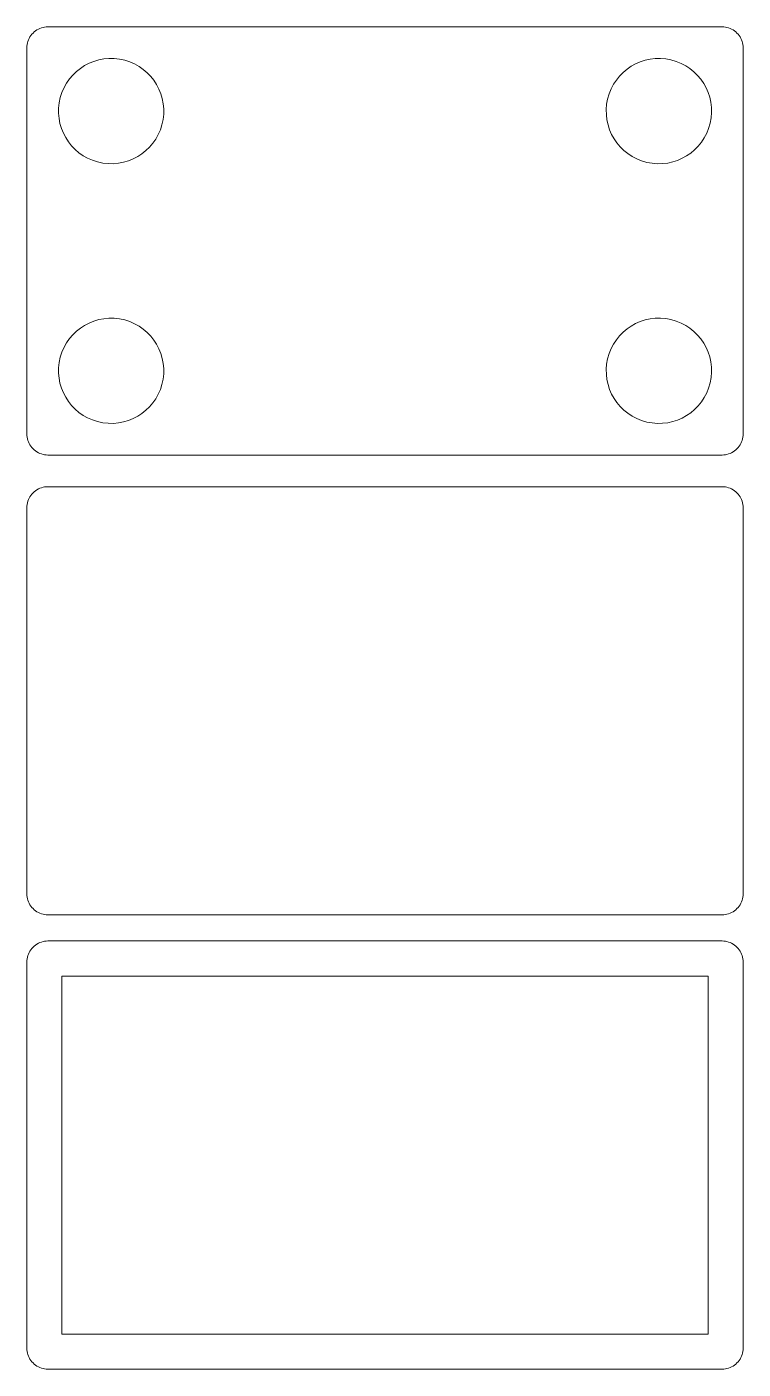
# Model space of a CAD drawing. Header units: millimetres. Extents: x 41 to 143, y 78 to 269.
import ezdxf

# ---------------------------------------------------------------- set-up
doc = ezdxf.new("R2010")
doc.units = ezdxf.units.MM
doc.header["$MEASUREMENT"] = 0
doc.layers.add('Í¼²ã 1', color=7, linetype='Continuous', lineweight=0)

msp = doc.modelspace()

# ---------------------------------------------------------------- linework, layer by layer
at = {"layer": 'Í¼²ã 1', "color": 251, "lineweight": 5}
msp.add_lwpolyline([(46.48, 133.95), (138.48, 133.95), (138.48, 82.95), (46.48, 82.95)], close=True, dxfattribs=at)
for centre, major_axis, ratio in [((53.48, 257.19), (1.2, 7.4), 0.999996), ((131.48, 257.19), (1.72, 7.3), 0.999997), ((53.48, 220.19), (1.2, 7.4), 0.999996), ((131.48, 220.19), (1.72, 7.3), 0.999997)]:
    msp.add_ellipse(centre, major_axis=major_axis, ratio=ratio, dxfattribs=at)
for points, knots in [([(44.48, 208.19), (44.48, 208.19), (140.48, 208.19), (140.48, 208.19), (140.79, 208.19), (141.1, 208.24), (141.4, 208.34), (141.7, 208.44), (141.98, 208.58), (142.24, 208.77), (142.49, 208.95), (142.72, 209.18), (142.9, 209.43), (143.09, 209.69), (143.23, 209.97), (143.33, 210.27), (143.43, 210.57), (143.48, 210.88), (143.48, 211.19), (143.48, 211.19), (143.48, 266.19), (143.48, 266.19), (143.48, 266.51), (143.43, 266.82), (143.33, 267.12), (143.23, 267.42), (143.09, 267.7), (142.9, 267.96), (142.72, 268.21), (142.49, 268.44), (142.24, 268.62), (141.98, 268.81), (141.7, 268.95), (141.4, 269.05), (141.1, 269.14), (140.79, 269.19), (140.48, 269.19), (140.48, 269.19), (44.48, 269.19), (44.48, 269.19), (44.16, 269.19), (43.85, 269.14), (43.55, 269.05), (43.25, 268.95), (42.97, 268.81), (42.71, 268.62), (42.46, 268.44), (42.23, 268.21), (42.05, 267.96), (41.86, 267.7), (41.72, 267.42), (41.62, 267.12), (41.53, 266.82), (41.48, 266.51), (41.48, 266.19), (41.48, 266.19), (41.48, 211.19), (41.48, 211.19), (41.48, 210.88), (41.53, 210.57), (41.62, 210.27), (41.72, 209.97), (41.86, 209.69), (42.05, 209.43), (42.23, 209.18), (42.46, 208.95), (42.71, 208.77), (42.97, 208.58), (43.25, 208.44), (43.55, 208.34), (43.85, 208.24), (44.16, 208.19), (44.48, 208.19), (44.48, 208.19), (44.48, 208.19), (44.48, 208.19)], [0, 0, 0, 0, 1, 1, 1, 2, 2, 2, 3, 3, 3, 4, 4, 4, 5, 5, 5, 6, 6, 6, 7, 7, 7, 8, 8, 8, 9, 9, 9, 10, 10, 10, 11, 11, 11, 12, 12, 12, 13, 13, 13, 14, 14, 14, 15, 15, 15, 16, 16, 16, 17, 17, 17, 18, 18, 18, 19, 19, 19, 20, 20, 20, 21, 21, 21, 22, 22, 22, 23, 23, 23, 24, 24, 24, 25, 25, 25, 25]), ([(44.48, 142.68), (44.48, 142.68), (140.48, 142.68), (140.48, 142.68), (140.79, 142.68), (141.1, 142.73), (141.4, 142.83), (141.7, 142.93), (141.98, 143.07), (142.24, 143.25), (142.49, 143.44), (142.72, 143.66), (142.9, 143.92), (143.09, 144.17), (143.23, 144.45), (143.33, 144.75), (143.43, 145.05), (143.48, 145.37), (143.48, 145.68), (143.48, 145.68), (143.48, 200.68), (143.48, 200.68), (143.48, 201), (143.43, 201.31), (143.33, 201.61), (143.23, 201.91), (143.09, 202.19), (142.9, 202.44), (142.72, 202.7), (142.49, 202.92), (142.24, 203.11), (141.98, 203.29), (141.7, 203.44), (141.4, 203.53), (141.1, 203.63), (140.79, 203.68), (140.48, 203.68), (140.48, 203.68), (44.48, 203.68), (44.48, 203.68), (44.16, 203.68), (43.85, 203.63), (43.55, 203.53), (43.25, 203.44), (42.97, 203.29), (42.71, 203.11), (42.46, 202.92), (42.23, 202.7), (42.05, 202.44), (41.86, 202.19), (41.72, 201.91), (41.62, 201.61), (41.53, 201.31), (41.48, 201), (41.48, 200.68), (41.48, 200.68), (41.48, 145.68), (41.48, 145.68), (41.48, 145.37), (41.53, 145.05), (41.62, 144.75), (41.72, 144.45), (41.86, 144.17), (42.05, 143.92), (42.23, 143.66), (42.46, 143.44), (42.71, 143.25), (42.97, 143.07), (43.25, 142.93), (43.55, 142.83), (43.85, 142.73), (44.16, 142.68), (44.48, 142.68), (44.48, 142.68), (44.48, 142.68), (44.48, 142.68)], [0, 0, 0, 0, 1, 1, 1, 2, 2, 2, 3, 3, 3, 4, 4, 4, 5, 5, 5, 6, 6, 6, 7, 7, 7, 8, 8, 8, 9, 9, 9, 10, 10, 10, 11, 11, 11, 12, 12, 12, 13, 13, 13, 14, 14, 14, 15, 15, 15, 16, 16, 16, 17, 17, 17, 18, 18, 18, 19, 19, 19, 20, 20, 20, 21, 21, 21, 22, 22, 22, 23, 23, 23, 24, 24, 24, 25, 25, 25, 25]), ([(143.48, 80.95), (143.48, 80.95), (143.48, 135.95), (143.48, 135.95), (143.48, 136.26), (143.43, 136.57), (143.33, 136.87), (143.23, 137.17), (143.09, 137.45), (142.9, 137.71), (142.72, 137.96), (142.49, 138.19), (142.24, 138.37), (141.98, 138.56), (141.7, 138.7), (141.4, 138.8), (141.1, 138.9), (140.79, 138.95), (140.48, 138.95), (140.48, 138.95), (44.48, 138.95), (44.48, 138.95), (44.16, 138.95), (43.85, 138.9), (43.55, 138.8), (43.25, 138.7), (42.97, 138.56), (42.71, 138.37), (42.46, 138.19), (42.23, 137.96), (42.05, 137.71), (41.86, 137.45), (41.72, 137.17), (41.62, 136.87), (41.53, 136.57), (41.48, 136.26), (41.48, 135.95), (41.48, 135.95), (41.48, 80.95), (41.48, 80.95), (41.48, 80.63), (41.53, 80.32), (41.62, 80.02), (41.72, 79.72), (41.86, 79.44), (42.05, 79.18), (42.23, 78.93), (42.46, 78.7), (42.71, 78.52), (42.97, 78.33), (43.25, 78.19), (43.55, 78.09), (43.85, 78), (44.16, 77.95), (44.48, 77.95), (44.48, 77.95), (140.48, 77.95), (140.48, 77.95), (140.79, 77.95), (141.1, 78), (141.4, 78.09), (141.7, 78.19), (141.98, 78.33), (142.24, 78.52), (142.49, 78.7), (142.72, 78.93), (142.9, 79.18), (143.09, 79.44), (143.23, 79.72), (143.33, 80.02), (143.43, 80.32), (143.48, 80.63), (143.48, 80.95)], [0, 0, 0, 0, 1, 1, 1, 2, 2, 2, 3, 3, 3, 4, 4, 4, 5, 5, 5, 6, 6, 6, 7, 7, 7, 8, 8, 8, 9, 9, 9, 10, 10, 10, 11, 11, 11, 12, 12, 12, 13, 13, 13, 14, 14, 14, 15, 15, 15, 16, 16, 16, 17, 17, 17, 18, 18, 18, 19, 19, 19, 20, 20, 20, 21, 21, 21, 22, 22, 22, 23, 23, 23, 24, 24, 24, 24])]:
    msp.add_open_spline(points, degree=3, knots=knots, dxfattribs=at)

doc.saveas('drawing.dxf')
